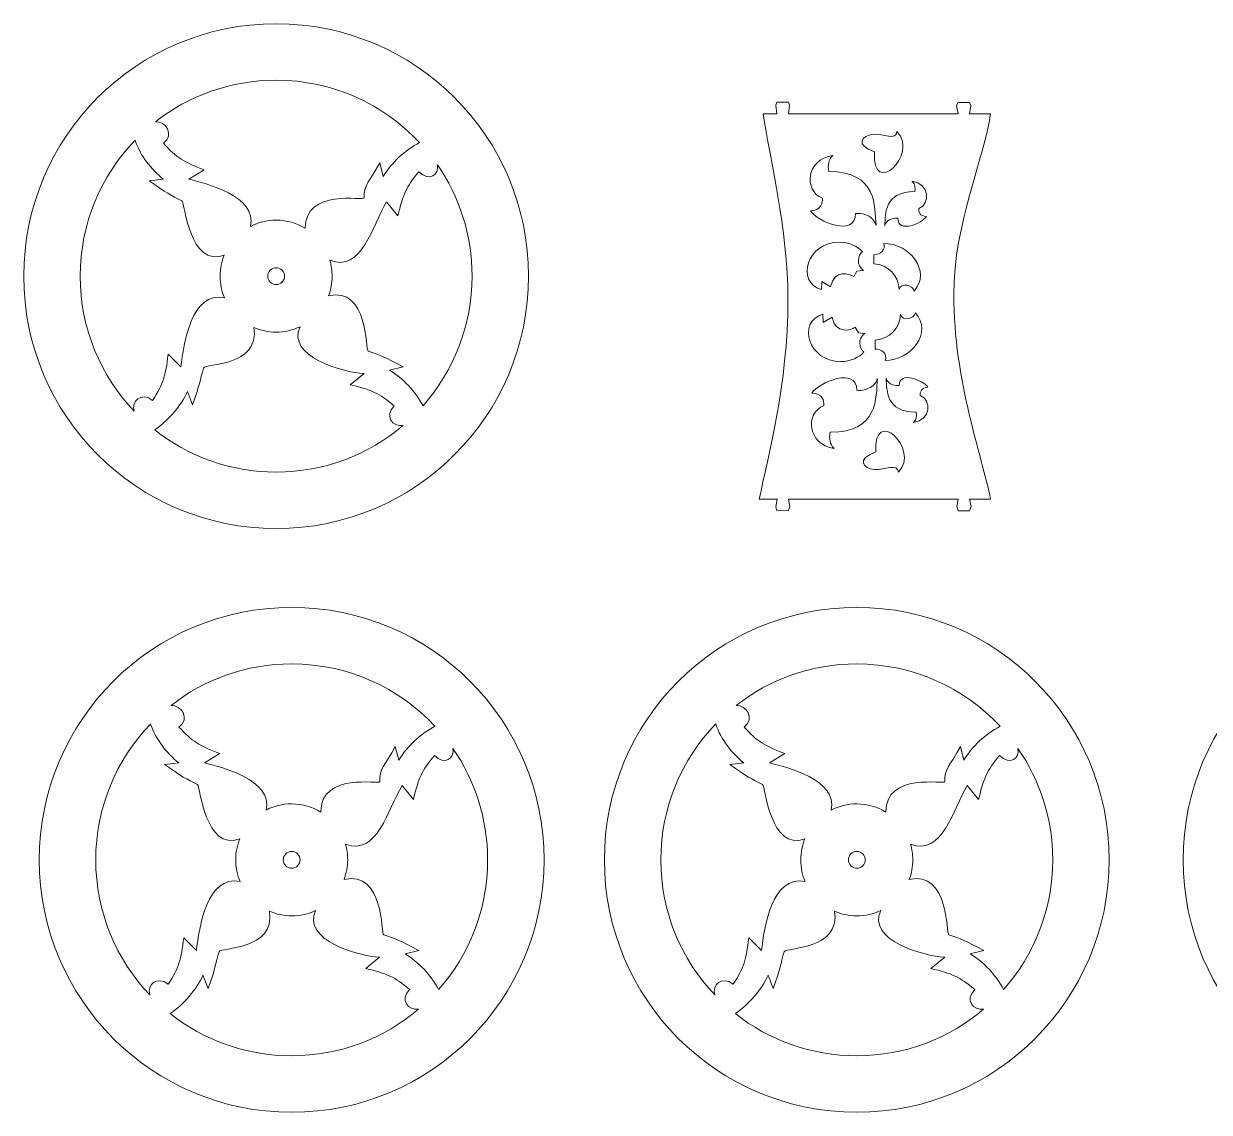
# Model space of a CAD drawing. Header units: centimetres. Extents: x -45.9 to 46.4, y -45.2 to 46.8.
# Drawn here: x -45.09 to -4.01, y -41.07 to -3.35 of the extents above; entities that cross this region are included whole.
import ezdxf

# ---------------------------------------------------------------- set-up
doc = ezdxf.new("R2010")
doc.units = ezdxf.units.CM
doc.header["$MEASUREMENT"] = 0
doc.layers.add('layer 1', color=7, linetype='Continuous')

msp = doc.modelspace()

# ---------------------------------------------------------------- linework, layer by layer
at = {"layer": 'layer 1', "color": 250, "lineweight": 9}
for points, knots in [([(-36.34437, -20.84238), (-31.51433, -20.84238), (-27.59876, -16.92682), (-27.59876, -12.09677), (-27.59876, -12.09677), (-27.59863, -7.26659), (-31.51433, -3.35103), (-36.34437, -3.35103), (-36.34437, -3.35103), (-41.17455, -3.35103), (-45.09012, -7.26659), (-45.09012, -12.09664), (-45.09012, -12.09664), (-45.09012, -16.92682), (-41.17455, -20.84238), (-36.34437, -20.84238)], [0, 0, 0, 0, 0.2, 0.2, 0.2, 0.2, 0.4, 0.4, 0.4, 0.4, 0.6, 0.6, 0.6, 0.6, 1, 1, 1, 1]), ([(-36.34437, -10.15714), (-36.66451, -10.15714), (-36.96649, -10.23471), (-37.23269, -10.37208), (-37.23269, -10.37208), (-36.97476, -9.33371), (-38.82188, -8.86513), (-39.36629, -8.73723), (-39.36629, -8.73723), (-39.36629, -8.73723), (-38.83816, -8.41763), (-38.83816, -8.41763), (-38.83816, -8.41763), (-39.53957, -8.14302), (-39.79403, -7.99791), (-40.25086, -7.49421), (-40.25086, -7.49421), (-39.84796, -7.18142), (-40.1741, -6.73059), (-40.52414, -6.74754), (-40.52414, -6.74754), (-39.3719, -5.84575), (-37.92075, -5.30814), (-36.34437, -5.30814), (-36.34437, -5.30814), (-34.38486, -5.30814), (-32.61891, -6.13891), (-31.37963, -7.46724), (-31.37963, -7.46724), (-31.88826, -7.73451), (-32.34564, -8.17012), (-32.63587, -8.64365), (-32.63587, -8.64365), (-32.63587, -8.64365), (-32.75548, -8.16545), (-32.75548, -8.16545), (-32.75548, -8.16545), (-33.0883, -8.81373), (-33.33621, -8.95297), (-33.28908, -9.38444), (-33.28908, -9.38444), (-33.2764, -9.50099), (-35.34165, -9.03868), (-35.33618, -10.4395), (-35.33618, -10.4395), (-35.63001, -10.26034), (-35.97525, -10.15714), (-36.34437, -10.15714)], [0, 0, 0, 0, 0.07692308, 0.07692308, 0.07692308, 0.07692308, 0.15384615, 0.15384615, 0.15384615, 0.15384615, 0.23076923, 0.23076923, 0.23076923, 0.23076923, 0.30769231, 0.30769231, 0.30769231, 0.30769231, 0.38461538, 0.38461538, 0.38461538, 0.38461538, 0.46153846, 0.46153846, 0.46153846, 0.46153846, 0.53846154, 0.53846154, 0.53846154, 0.53846154, 0.61538462, 0.61538462, 0.61538462, 0.61538462, 0.69230769, 0.69230769, 0.69230769, 0.69230769, 0.76923077, 0.76923077, 0.76923077, 0.76923077, 0.84615385, 0.84615385, 0.84615385, 0.84615385, 1, 1, 1, 1]), ([(-18.59144, -19.82418), (-18.59144, -19.82418), (-12.71867, -19.82418), (-12.71867, -19.82418), (-12.71867, -19.82418), (-12.71867, -19.82418), (-12.75645, -20.06661), (-12.75645, -20.06661), (-12.75645, -20.06661), (-12.75645, -20.06661), (-12.71867, -20.23095), (-12.71867, -20.23095), (-12.71867, -20.23095), (-12.71867, -20.23095), (-12.31817, -20.23095), (-12.31817, -20.23095), (-12.31817, -20.23095), (-12.31817, -20.23095), (-12.26944, -20.07743), (-12.26944, -20.07743), (-12.26944, -20.07743), (-12.26944, -20.07743), (-12.31731, -19.82418), (-12.31731, -19.82418), (-12.31731, -19.82418), (-12.31731, -19.82418), (-11.59274, -19.82418), (-11.59274, -19.82418), (-11.59274, -19.82418), (-11.88751, -18.32412), (-12.86712, -15.71358), (-12.86712, -12.74492), (-12.86712, -12.74492), (-12.86712, -10.25607), (-11.80846, -8.01887), (-11.59112, -6.4768), (-11.59112, -6.4768), (-11.59112, -6.4768), (-11.59112, -6.47413), (-11.59112, -6.47413), (-11.59112, -6.47413), (-11.59112, -6.47413), (-12.31803, -6.47881), (-12.31803, -6.47881), (-12.31803, -6.47881), (-12.31803, -6.47881), (-12.27758, -6.1843), (-12.27758, -6.1843), (-12.27758, -6.1843), (-12.27758, -6.1843), (-12.31803, -6.07831), (-12.31803, -6.07831), (-12.31803, -6.07831), (-12.31803, -6.07831), (-12.71854, -6.07831), (-12.71854, -6.07831), (-12.71854, -6.07831), (-12.71854, -6.07831), (-12.77541, -6.1843), (-12.77541, -6.1843), (-12.77541, -6.1843), (-12.77541, -6.1843), (-12.71854, -6.47801), (-12.71854, -6.47801), (-12.71854, -6.47801), (-12.71854, -6.47801), (-18.59175, -6.47413), (-18.59175, -6.47413), (-18.59175, -6.47413), (-18.59175, -6.47413), (-18.55758, -6.17376), (-18.55758, -6.17376), (-18.55758, -6.17376), (-18.55758, -6.17376), (-18.59309, -6.0719), (-18.59309, -6.0719), (-18.59309, -6.0719), (-18.59309, -6.0719), (-18.99359, -6.0719), (-18.99359, -6.0719), (-18.99359, -6.0719), (-18.99359, -6.0719), (-19.03137, -6.16975), (-19.03137, -6.16975), (-19.03137, -6.16975), (-19.03137, -6.16975), (-18.99332, -6.47413), (-18.99332, -6.47413), (-18.99332, -6.47413), (-18.99332, -6.47413), (-19.46965, -6.474), (-19.46965, -6.474), (-19.46965, -6.474), (-19.25231, -8.01606), (-18.61231, -10.41747), (-18.61231, -12.90632), (-18.61231, -12.90632), (-18.61231, -15.87697), (-19.31039, -18.32457), (-19.60449, -19.82418), (-19.60449, -19.82418), (-19.60449, -19.82418), (-18.99359, -19.82418), (-18.99359, -19.82418), (-18.99359, -19.82418), (-18.99359, -19.82418), (-18.99145, -19.82071), (-18.99145, -19.82071), (-18.99145, -19.82071), (-18.99145, -19.82071), (-19.03351, -20.09091), (-19.03351, -20.09091), (-19.03351, -20.09091), (-19.03351, -20.09091), (-18.99159, -20.22294), (-18.99159, -20.22294), (-18.99159, -20.22294), (-18.99159, -20.22294), (-18.59362, -20.22161), (-18.59362, -20.22161), (-18.59362, -20.22161), (-18.59362, -20.22161), (-18.54503, -20.08424), (-18.54503, -20.08424), (-18.54503, -20.08424), (-18.54503, -20.08424), (-18.59144, -19.82418), (-18.59144, -19.82418)], [0, 0, 0, 0, 0.03030303, 0.03030303, 0.03030303, 0.03030303, 0.06060606, 0.06060606, 0.06060606, 0.06060606, 0.09090909, 0.09090909, 0.09090909, 0.09090909, 0.12121212, 0.12121212, 0.12121212, 0.12121212, 0.15151515, 0.15151515, 0.15151515, 0.15151515, 0.18181818, 0.18181818, 0.18181818, 0.18181818, 0.21212121, 0.21212121, 0.21212121, 0.21212121, 0.24242424, 0.24242424, 0.24242424, 0.24242424, 0.27272727, 0.27272727, 0.27272727, 0.27272727, 0.3030303, 0.3030303, 0.3030303, 0.3030303, 0.33333333, 0.33333333, 0.33333333, 0.33333333, 0.36363636, 0.36363636, 0.36363636, 0.36363636, 0.39393939, 0.39393939, 0.39393939, 0.39393939, 0.42424242, 0.42424242, 0.42424242, 0.42424242, 0.45454545, 0.45454545, 0.45454545, 0.45454545, 0.48484848, 0.48484848, 0.48484848, 0.48484848, 0.51515152, 0.51515152, 0.51515152, 0.51515152, 0.54545455, 0.54545455, 0.54545455, 0.54545455, 0.57575758, 0.57575758, 0.57575758, 0.57575758, 0.60606061, 0.60606061, 0.60606061, 0.60606061, 0.63636364, 0.63636364, 0.63636364, 0.63636364, 0.66666667, 0.66666667, 0.66666667, 0.66666667, 0.6969697, 0.6969697, 0.6969697, 0.6969697, 0.72727273, 0.72727273, 0.72727273, 0.72727273, 0.75757576, 0.75757576, 0.75757576, 0.75757576, 0.78787879, 0.78787879, 0.78787879, 0.78787879, 0.81818182, 0.81818182, 0.81818182, 0.81818182, 0.84848485, 0.84848485, 0.84848485, 0.84848485, 0.87878788, 0.87878788, 0.87878788, 0.87878788, 0.90909091, 0.90909091, 0.90909091, 0.90909091, 0.93939394, 0.93939394, 0.93939394, 0.93939394, 1, 1, 1, 1]), ([(-38.14196, -11.36679), (-38.23354, -11.59214), (-38.284, -11.83858), (-38.284, -12.09664), (-38.284, -12.09664), (-38.284, -12.36311), (-38.2302, -12.61702), (-38.13288, -12.84825), (-38.13288, -12.84825), (-39.27524, -12.60447), (-39.55907, -14.45012), (-39.64384, -15.23417), (-39.64384, -15.23417), (-39.64384, -15.23417), (-40.08599, -14.80349), (-40.08599, -14.80349), (-40.08599, -14.80349), (-40.17517, -15.5515), (-40.25167, -15.83425), (-40.62413, -16.4031), (-40.62413, -16.4031), (-41.02824, -16.09191), (-41.36666, -16.44154), (-41.26213, -16.77596), (-41.26213, -16.77596), (-42.42131, -15.55817), (-43.13287, -13.91038), (-43.13287, -12.09664), (-43.13287, -12.09664), (-43.13287, -10.27049), (-42.41144, -8.61241), (-41.23797, -7.39208), (-41.23797, -7.39208), (-41.23797, -7.39208), (-41.2357, -7.38968), (-41.2357, -7.38968), (-41.2357, -7.38968), (-41.2357, -7.38968), (-41.23316, -7.39662), (-41.23316, -7.39662), (-41.23316, -7.39662), (-41.03598, -7.93623), (-40.68634, -8.3888), (-40.25567, -8.7395), (-40.25567, -8.7395), (-40.25567, -8.7395), (-40.74562, -8.79437), (-40.74562, -8.79437), (-40.74562, -8.79437), (-40.1474, -9.21063), (-40.00082, -9.30007), (-39.60833, -9.4855), (-39.60833, -9.4855), (-39.51728, -9.52862), (-39.3448, -11.8271), (-38.14196, -11.36679)], [0, 0, 0, 0, 0.06666667, 0.06666667, 0.06666667, 0.06666667, 0.13333333, 0.13333333, 0.13333333, 0.13333333, 0.2, 0.2, 0.2, 0.2, 0.26666667, 0.26666667, 0.26666667, 0.26666667, 0.33333333, 0.33333333, 0.33333333, 0.33333333, 0.4, 0.4, 0.4, 0.4, 0.46666667, 0.46666667, 0.46666667, 0.46666667, 0.53333333, 0.53333333, 0.53333333, 0.53333333, 0.6, 0.6, 0.6, 0.6, 0.66666667, 0.66666667, 0.66666667, 0.66666667, 0.73333333, 0.73333333, 0.73333333, 0.73333333, 0.8, 0.8, 0.8, 0.8, 0.86666667, 0.86666667, 0.86666667, 0.86666667, 1, 1, 1, 1]), ([(-14.83518, -7.09117), (-14.05554, -7.88136), (-15.71428, -9.42182), (-15.61696, -7.79072), (-15.61696, -7.79072), (-16.31157, -7.54628), (-16.04697, -7.2172), (-15.65995, -7.18289), (-15.65995, -7.18289), (-15.30751, -7.15178), (-14.85895, -7.42306), (-14.83518, -7.09117)], [0, 0, 0, 0, 0.25, 0.25, 0.25, 0.25, 0.5, 0.5, 0.5, 0.5, 1, 1, 1, 1]), ([(-16.27285, -9.92926), (-16.27285, -10.76337), (-17.59023, -10.20347), (-17.83641, -9.83327), (-17.83641, -9.83327), (-17.46496, -9.82453), (-17.40045, -9.56223), (-17.42021, -9.39357), (-17.42021, -9.39357), (-18.0684, -9.145), (-17.99882, -8.05554), (-17.05797, -7.91354), (-17.05797, -7.91354), (-17.21616, -8.06653), (-17.23432, -8.25463), (-17.20068, -8.47117), (-17.20068, -8.47117), (-15.49468, -8.47117), (-15.61603, -9.70351), (-15.55956, -10.32976), (-15.55956, -10.32976), (-15.55956, -10.32976), (-15.56316, -10.31748), (-15.56316, -10.31748), (-15.56316, -10.31748), (-15.6717, -9.94741), (-16.14789, -9.90002), (-16.27285, -9.92926)], [0, 0, 0, 0, 0.125, 0.125, 0.125, 0.125, 0.25, 0.25, 0.25, 0.25, 0.375, 0.375, 0.375, 0.375, 0.5, 0.5, 0.5, 0.5, 0.625, 0.625, 0.625, 0.625, 0.75, 0.75, 0.75, 0.75, 1, 1, 1, 1]), ([(-29.55588, -12.09664), (-29.55588, -13.81954), (-30.19811, -15.39262), (-31.25598, -16.58983), (-31.25598, -16.58983), (-31.52204, -16.08237), (-31.94532, -15.64284), (-32.41693, -15.35218), (-32.41693, -15.35218), (-32.41693, -15.35218), (-31.93833, -15.23376), (-31.93833, -15.23376), (-31.93833, -15.23376), (-32.5858, -14.89935), (-32.74293, -14.82979), (-33.15612, -14.69709), (-33.15612, -14.69709), (-33.25197, -14.66639), (-33.14277, -12.45349), (-34.52663, -12.77455), (-34.52663, -12.77455), (-34.44787, -12.56349), (-34.40488, -12.33507), (-34.40488, -12.09664), (-34.40488, -12.09664), (-34.40488, -11.9064), (-34.43225, -11.72244), (-34.48338, -11.54862), (-34.48338, -11.54862), (-33.37426, -11.98209), (-33.02248, -10.34952), (-32.51518, -9.52475), (-32.51518, -9.52475), (-32.51518, -9.52475), (-32.12816, -10.00575), (-32.12816, -10.00575), (-32.12816, -10.00575), (-31.94941, -9.27404), (-31.8394, -9.0025), (-31.40099, -8.48265), (-31.40099, -8.48265), (-31.03733, -8.84043), (-30.6953, -8.58264), (-30.75885, -8.23794), (-30.75885, -8.23794), (-30.0003, -9.33371), (-29.55588, -10.66351), (-29.55588, -12.09664)], [0, 0, 0, 0, 0.07692308, 0.07692308, 0.07692308, 0.07692308, 0.15384615, 0.15384615, 0.15384615, 0.15384615, 0.23076923, 0.23076923, 0.23076923, 0.23076923, 0.30769231, 0.30769231, 0.30769231, 0.30769231, 0.38461538, 0.38461538, 0.38461538, 0.38461538, 0.46153846, 0.46153846, 0.46153846, 0.46153846, 0.53846154, 0.53846154, 0.53846154, 0.53846154, 0.61538462, 0.61538462, 0.61538462, 0.61538462, 0.69230769, 0.69230769, 0.69230769, 0.69230769, 0.76923077, 0.76923077, 0.76923077, 0.76923077, 0.84615385, 0.84615385, 0.84615385, 0.84615385, 1, 1, 1, 1]), ([(-14.80635, -10.0924), (-14.88533, -10.07385), (-15.1847, -10.10344), (-15.25671, -10.33441), (-15.25671, -10.33441), (-15.22408, -9.93107), (-15.28476, -9.16777), (-14.21334, -9.16777), (-14.21334, -9.16777), (-14.19198, -9.02987), (-14.20346, -8.91012), (-14.30425, -8.81279), (-14.30425, -8.81279), (-14.30425, -8.81279), (-14.30946, -8.80772), (-14.30946, -8.80772), (-14.30946, -8.80772), (-14.30946, -8.80772), (-14.30706, -8.80812), (-14.30706, -8.80812), (-14.30706, -8.80812), (-13.7084, -8.89834), (-13.66387, -9.59124), (-14.07583, -9.74995), (-14.07583, -9.74995), (-14.08892, -9.8572), (-14.04849, -10.02567), (-13.8111, -10.03125), (-13.8111, -10.03125), (-13.96783, -10.26688), (-14.80635, -10.62333), (-14.80635, -10.0924)], [0, 0, 0, 0, 0.11111111, 0.11111111, 0.11111111, 0.11111111, 0.22222222, 0.22222222, 0.22222222, 0.22222222, 0.33333333, 0.33333333, 0.33333333, 0.33333333, 0.44444444, 0.44444444, 0.44444444, 0.44444444, 0.55555556, 0.55555556, 0.55555556, 0.55555556, 0.66666667, 0.66666667, 0.66666667, 0.66666667, 0.77777778, 0.77777778, 0.77777778, 0.77777778, 1, 1, 1, 1]), ([(-15.25671, -10.33441), (-15.25716, -10.33996), (-15.25762, -10.34544), (-15.25811, -10.35085), (-15.25811, -10.35085), (-15.25811, -10.35085), (-15.25825, -10.33951), (-15.25825, -10.33951), (-15.25825, -10.33951), (-15.25775, -10.3378), (-15.25723, -10.3361), (-15.25671, -10.33441)], [0, 0, 0, 0, 0.25, 0.25, 0.25, 0.25, 0.5, 0.5, 0.5, 0.5, 1, 1, 1, 1]), ([(-16.32665, -12.11386), (-16.48872, -12.00038), (-17.00003, -11.85767), (-17.13219, -12.4615), (-17.13219, -12.4615), (-17.13219, -12.4615), (-17.43988, -12.28101), (-17.43988, -12.28101), (-17.43988, -12.28101), (-17.43988, -12.28101), (-17.45153, -12.56215), (-17.45153, -12.56215), (-17.45153, -12.56215), (-18.36841, -12.28955), (-17.94401, -10.91957), (-16.83195, -10.91957), (-16.83195, -10.91957), (-16.48058, -10.91957), (-16.19061, -11.07549), (-16.02641, -11.25532), (-16.02641, -11.25532), (-16.18946, -11.36234), (-16.26183, -11.71719), (-15.9957, -11.89838), (-15.9957, -11.89838), (-15.9957, -11.89838), (-16.22012, -11.92269), (-16.22012, -11.92269), (-16.22012, -11.92269), (-16.22012, -11.92269), (-16.32665, -12.11386), (-16.32665, -12.11386)], [0, 0, 0, 0, 0.11111111, 0.11111111, 0.11111111, 0.11111111, 0.22222222, 0.22222222, 0.22222222, 0.22222222, 0.33333333, 0.33333333, 0.33333333, 0.33333333, 0.44444444, 0.44444444, 0.44444444, 0.44444444, 0.55555556, 0.55555556, 0.55555556, 0.55555556, 0.66666667, 0.66666667, 0.66666667, 0.66666667, 0.77777778, 0.77777778, 0.77777778, 0.77777778, 1, 1, 1, 1]), ([(-14.76229, -12.55388), (-14.77337, -12.09143), (-15.13369, -11.70575), (-15.63565, -11.66476), (-15.63565, -11.66476), (-15.63565, -11.66476), (-15.63712, -11.35478), (-15.63712, -11.35478), (-15.63712, -11.35478), (-15.41645, -11.35478), (-15.21259, -11.18843), (-15.28975, -10.96509), (-15.28975, -10.96509), (-14.40611, -10.94974), (-13.63154, -11.93217), (-14.24111, -12.61382), (-14.24111, -12.61382), (-14.2893, -12.39141), (-14.68553, -12.31251), (-14.76229, -12.55388)], [0, 0, 0, 0, 0.16666667, 0.16666667, 0.16666667, 0.16666667, 0.33333333, 0.33333333, 0.33333333, 0.33333333, 0.5, 0.5, 0.5, 0.5, 0.66666667, 0.66666667, 0.66666667, 0.66666667, 1, 1, 1, 1]), ([(-36.05348, -12.09664), (-36.05348, -12.25737), (-36.18377, -12.38754), (-36.34437, -12.38767), (-36.34437, -12.38767), (-36.50511, -12.38767), (-36.63527, -12.25737), (-36.63527, -12.09664), (-36.63527, -12.09664), (-36.63527, -11.93604), (-36.50511, -11.80574), (-36.34437, -11.80574), (-36.34437, -11.80574), (-36.18377, -11.80574), (-36.05348, -11.93604), (-36.05348, -12.09664)], [0, 0, 0, 0, 0.2, 0.2, 0.2, 0.2, 0.4, 0.4, 0.4, 0.4, 0.6, 0.6, 0.6, 0.6, 1, 1, 1, 1]), ([(-15.9957, -11.89838), (-15.9957, -11.89838), (-15.9921, -11.89799), (-15.9921, -11.89799), (-15.9921, -11.89799), (-15.9921, -11.89799), (-15.9893, -11.90266), (-15.9893, -11.90266), (-15.9893, -11.90266), (-15.99145, -11.90124), (-15.99359, -11.89982), (-15.9957, -11.89838)], [0, 0, 0, 0, 0.25, 0.25, 0.25, 0.25, 0.5, 0.5, 0.5, 0.5, 1, 1, 1, 1]), ([(-36.05348, -12.09696), (-36.05352, -12.1316), (-36.05961, -12.16483), (-36.07075, -12.19564), (-36.07075, -12.19564), (-36.11125, -12.30763), (-36.2185, -12.38767), (-36.34437, -12.38754), (-36.34437, -12.38754), (-36.18388, -12.38767), (-36.05365, -12.25754), (-36.05348, -12.09696)], [0, 0, 0, 0, 0.25, 0.25, 0.25, 0.25, 0.5, 0.5, 0.5, 0.5, 1, 1, 1, 1]), ([(-15.97875, -14.72366), (-16.14295, -14.90348), (-16.43292, -15.05941), (-16.78429, -15.05941), (-16.78429, -15.05941), (-17.89635, -15.05941), (-18.32075, -13.68943), (-17.40387, -13.41682), (-17.40387, -13.41682), (-17.40387, -13.41682), (-17.39222, -13.69784), (-17.39222, -13.69784), (-17.39222, -13.69784), (-17.39222, -13.69784), (-17.08453, -13.51748), (-17.08453, -13.51748), (-17.08453, -13.51748), (-16.95237, -14.12131), (-16.44106, -13.97846), (-16.27899, -13.86512), (-16.27899, -13.86512), (-16.27899, -13.86512), (-16.17246, -14.05629), (-16.17246, -14.05629), (-16.17246, -14.05629), (-16.17246, -14.05629), (-15.94821, -14.08058), (-15.94821, -14.08058), (-15.94821, -14.08058), (-16.21414, -14.26194), (-16.14176, -14.61666), (-15.97875, -14.72366)], [0, 0, 0, 0, 0.11111111, 0.11111111, 0.11111111, 0.11111111, 0.22222222, 0.22222222, 0.22222222, 0.22222222, 0.33333333, 0.33333333, 0.33333333, 0.33333333, 0.44444444, 0.44444444, 0.44444444, 0.44444444, 0.55555556, 0.55555556, 0.55555556, 0.55555556, 0.66666667, 0.66666667, 0.66666667, 0.66666667, 0.77777778, 0.77777778, 0.77777778, 0.77777778, 1, 1, 1, 1]), ([(-14.19345, -13.36516), (-13.58388, -14.04681), (-14.35845, -15.02924), (-15.24209, -15.01376), (-15.24209, -15.01376), (-15.16493, -14.79054), (-15.36879, -14.62407), (-15.58946, -14.62407), (-15.58946, -14.62407), (-15.58946, -14.62407), (-15.58799, -14.31421), (-15.58799, -14.31421), (-15.58799, -14.31421), (-15.08603, -14.2731), (-14.72571, -13.88741), (-14.71463, -13.4251), (-14.71463, -13.4251), (-14.63787, -13.66647), (-14.24164, -13.58744), (-14.19345, -13.36516)], [0, 0, 0, 0, 0.16666667, 0.16666667, 0.16666667, 0.16666667, 0.33333333, 0.33333333, 0.33333333, 0.33333333, 0.5, 0.5, 0.5, 0.5, 0.66666667, 0.66666667, 0.66666667, 0.66666667, 1, 1, 1, 1]), ([(-31.95101, -17.27152), (-33.13516, -18.27784), (-34.66894, -18.88514), (-36.34437, -18.88514), (-36.34437, -18.88514), (-37.93343, -18.88514), (-39.39526, -18.33898), (-40.55191, -17.42384), (-40.55191, -17.42384), (-40.07932, -17.0973), (-39.64864, -16.59947), (-39.41769, -16.09431), (-39.41769, -16.09431), (-39.41769, -16.09431), (-39.2412, -16.55462), (-39.2412, -16.55462), (-39.2412, -16.55462), (-38.98902, -15.87096), (-38.98581, -15.69501), (-38.85859, -15.28009), (-38.85859, -15.28009), (-38.81013, -15.12216), (-36.90841, -15.23937), (-37.1116, -13.8786), (-37.1116, -13.8786), (-36.87624, -13.98006), (-36.61685, -14.03627), (-36.34437, -14.03627), (-36.34437, -14.03627), (-36.0476, -14.03627), (-35.76632, -13.96952), (-35.5148, -13.8503), (-35.5148, -13.8503), (-35.9954, -14.87692), (-34.02974, -15.43508), (-33.2983, -15.47073), (-33.2983, -15.47073), (-33.2983, -15.47073), (-33.78023, -15.85654), (-33.78023, -15.85654), (-33.78023, -15.85654), (-33.04892, -16.03704), (-32.77764, -16.14784), (-32.25899, -16.58746), (-32.25899, -16.58746), (-32.61758, -16.95018), (-32.29798, -17.33132), (-31.95328, -17.26871), (-31.95328, -17.26871), (-31.95328, -17.26871), (-31.9462, -17.26738), (-31.9462, -17.26738), (-31.9462, -17.26738), (-31.9462, -17.26738), (-31.95101, -17.27152), (-31.95101, -17.27152)], [0, 0, 0, 0, 0.06666667, 0.06666667, 0.06666667, 0.06666667, 0.13333333, 0.13333333, 0.13333333, 0.13333333, 0.2, 0.2, 0.2, 0.2, 0.26666667, 0.26666667, 0.26666667, 0.26666667, 0.33333333, 0.33333333, 0.33333333, 0.33333333, 0.4, 0.4, 0.4, 0.4, 0.46666667, 0.46666667, 0.46666667, 0.46666667, 0.53333333, 0.53333333, 0.53333333, 0.53333333, 0.6, 0.6, 0.6, 0.6, 0.66666667, 0.66666667, 0.66666667, 0.66666667, 0.73333333, 0.73333333, 0.73333333, 0.73333333, 0.8, 0.8, 0.8, 0.8, 0.86666667, 0.86666667, 0.86666667, 0.86666667, 1, 1, 1, 1]), ([(-15.94821, -14.08058), (-15.94604, -14.0791), (-15.94385, -14.07763), (-15.94164, -14.07618), (-15.94164, -14.07618), (-15.94164, -14.07618), (-15.94444, -14.08099), (-15.94444, -14.08099), (-15.94444, -14.08099), (-15.94444, -14.08099), (-15.94821, -14.08058), (-15.94821, -14.08058)], [0, 0, 0, 0, 0.25, 0.25, 0.25, 0.25, 0.5, 0.5, 0.5, 0.5, 1, 1, 1, 1]), ([(-15.5119, -15.64935), (-15.56837, -16.27547), (-15.44702, -17.50781), (-17.15302, -17.50781), (-17.15302, -17.50781), (-17.18666, -17.72422), (-17.16851, -17.91245), (-17.01031, -18.06531), (-17.01031, -18.06531), (-17.95115, -17.92343), (-18.02074, -16.83399), (-17.37257, -16.58542), (-17.37257, -16.58542), (-17.35275, -16.4169), (-17.41719, -16.15445), (-17.78875, -16.14557), (-17.78875, -16.14557), (-17.54244, -15.77551), (-16.22519, -15.21561), (-16.22519, -16.04972), (-16.22519, -16.04972), (-16.10023, -16.07896), (-15.62404, -16.03156), (-15.5155, -15.6615), (-15.5155, -15.6615), (-15.5155, -15.6615), (-15.5119, -15.64935), (-15.5119, -15.64935)], [0, 0, 0, 0, 0.125, 0.125, 0.125, 0.125, 0.25, 0.25, 0.25, 0.25, 0.375, 0.375, 0.375, 0.375, 0.5, 0.5, 0.5, 0.5, 0.625, 0.625, 0.625, 0.625, 0.75, 0.75, 0.75, 0.75, 1, 1, 1, 1]), ([(-14.16568, -16.81121), (-15.23711, -16.81121), (-15.17642, -16.0479), (-15.20905, -15.64456), (-15.20905, -15.64456), (-15.13705, -15.87541), (-14.83768, -15.90513), (-14.75869, -15.88658), (-14.75869, -15.88658), (-14.75869, -15.35565), (-13.92017, -15.7121), (-13.76344, -15.94759), (-13.76344, -15.94759), (-14.00083, -15.95331), (-14.04126, -16.12178), (-14.02817, -16.22903), (-14.02817, -16.22903), (-13.61621, -16.38761), (-13.66074, -17.08064), (-14.2594, -17.17086), (-14.2594, -17.17086), (-14.2594, -17.17086), (-14.2618, -17.17126), (-14.2618, -17.17126), (-14.2618, -17.17126), (-14.2618, -17.17126), (-14.25659, -17.16618), (-14.25659, -17.16618), (-14.25659, -17.16618), (-14.1558, -17.06873), (-14.14432, -16.94898), (-14.16568, -16.81121)], [0, 0, 0, 0, 0.11111111, 0.11111111, 0.11111111, 0.11111111, 0.22222222, 0.22222222, 0.22222222, 0.22222222, 0.33333333, 0.33333333, 0.33333333, 0.33333333, 0.44444444, 0.44444444, 0.44444444, 0.44444444, 0.55555556, 0.55555556, 0.55555556, 0.55555556, 0.66666667, 0.66666667, 0.66666667, 0.66666667, 0.77777778, 0.77777778, 0.77777778, 0.77777778, 1, 1, 1, 1]), ([(-15.20905, -15.64456), (-15.20957, -15.64287), (-15.21009, -15.64118), (-15.21059, -15.63947), (-15.21059, -15.63947), (-15.21059, -15.63947), (-15.21045, -15.62813), (-15.21045, -15.62813), (-15.21045, -15.62813), (-15.20996, -15.63354), (-15.2095, -15.63902), (-15.20905, -15.64456)], [0, 0, 0, 0, 0.25, 0.25, 0.25, 0.25, 0.5, 0.5, 0.5, 0.5, 1, 1, 1, 1]), ([(-31.25598, -16.58983), (-31.25528, -16.59118), (-31.25457, -16.59252), (-31.25387, -16.59387), (-31.25387, -16.59387), (-31.25387, -16.59387), (-31.25707, -16.59106), (-31.25707, -16.59106), (-31.25707, -16.59106), (-31.25671, -16.59065), (-31.25635, -16.59024), (-31.25598, -16.58983)], [0, 0, 0, 0, 0.25, 0.25, 0.25, 0.25, 0.5, 0.5, 0.5, 0.5, 1, 1, 1, 1]), ([(-14.78752, -18.88781), (-14.81129, -18.55592), (-15.25985, -18.8272), (-15.61229, -18.79596), (-15.61229, -18.79596), (-15.99931, -18.76178), (-16.26391, -18.4327), (-15.5693, -18.18826), (-15.5693, -18.18826), (-15.66663, -16.55702), (-14.00788, -18.09762), (-14.78752, -18.88781)], [0, 0, 0, 0, 0.25, 0.25, 0.25, 0.25, 0.5, 0.5, 0.5, 0.5, 1, 1, 1, 1]), ([(-18.59242, -19.8187), (-18.59242, -19.8187), (-18.59144, -19.82418), (-18.59144, -19.82418), (-18.59144, -19.82418), (-18.59144, -19.82418), (-18.59215, -19.82418), (-18.59215, -19.82418), (-18.59215, -19.82418), (-18.59215, -19.82418), (-18.59242, -19.8187), (-18.59242, -19.8187)], [0, 0, 0, 0, 0.25, 0.25, 0.25, 0.25, 0.5, 0.5, 0.5, 0.5, 1, 1, 1, 1]), ([(-12.31731, -19.82418), (-12.31731, -19.82418), (-12.32124, -19.82418), (-12.32124, -19.82418), (-12.32124, -19.82418), (-12.32124, -19.82418), (-12.31817, -19.81964), (-12.31817, -19.81964), (-12.31817, -19.81964), (-12.31817, -19.81964), (-12.31731, -19.82418), (-12.31731, -19.82418)], [0, 0, 0, 0, 0.25, 0.25, 0.25, 0.25, 0.5, 0.5, 0.5, 0.5, 1, 1, 1, 1]), ([(-27.05995, -32.31955), (-27.05995, -27.4895), (-30.97552, -23.5738), (-35.8057, -23.5738), (-35.8057, -23.5738), (-40.63575, -23.5738), (-44.55145, -27.4895), (-44.55145, -32.31955), (-44.55145, -32.31955), (-44.55145, -37.1496), (-40.63588, -41.0653), (-35.8057, -41.0653), (-35.8057, -41.0653), (-30.97565, -41.0653), (-27.05995, -37.14973), (-27.05995, -32.31955)], [0, 0, 0, 0, 0.2, 0.2, 0.2, 0.2, 0.4, 0.4, 0.4, 0.4, 0.6, 0.6, 0.6, 0.6, 1, 1, 1, 1]), ([(-16.22746, -23.5738), (-21.05751, -23.5738), (-24.97307, -27.48937), (-24.97307, -32.31955), (-24.97307, -32.31955), (-24.97307, -37.1496), (-21.05751, -41.0653), (-16.22746, -41.0653), (-16.22746, -41.0653), (-11.39728, -41.0653), (-7.48171, -37.14973), (-7.48171, -32.31955), (-7.48171, -32.31955), (-7.48171, -27.4895), (-11.39728, -23.5738), (-16.22746, -23.5738)], [0, 0, 0, 0, 0.2, 0.2, 0.2, 0.2, 0.4, 0.4, 0.4, 0.4, 0.6, 0.6, 0.6, 0.6, 1, 1, 1, 1]), ([(3.82511, -41.0653), (8.65515, -41.0653), (12.57072, -37.14973), (12.57072, -32.31955), (12.57072, -32.31955), (12.57085, -27.4895), (8.65515, -23.5738), (3.82511, -23.5738), (3.82511, -23.5738), (-1.00507, -23.5738), (-4.92064, -27.4895), (-4.92064, -32.31955), (-4.92064, -32.31955), (-4.92064, -37.1496), (-1.00507, -41.0653), (3.82511, -41.0653)], [0, 0, 0, 0, 0.2, 0.2, 0.2, 0.2, 0.4, 0.4, 0.4, 0.4, 0.6, 0.6, 0.6, 0.6, 1, 1, 1, 1]), ([(-35.8057, -25.53105), (-33.84618, -25.53105), (-32.08024, -26.36183), (-30.84095, -27.69016), (-30.84095, -27.69016), (-31.34959, -27.95742), (-31.80696, -28.39304), (-32.09719, -28.86656), (-32.09719, -28.86656), (-32.09719, -28.86656), (-32.21681, -28.38823), (-32.21681, -28.38823), (-32.21681, -28.38823), (-32.54962, -29.03651), (-32.79754, -29.17588), (-32.75041, -29.60736), (-32.75041, -29.60736), (-32.73773, -29.72377), (-34.80285, -29.26159), (-34.79751, -30.66241), (-34.79751, -30.66241), (-35.09134, -30.48325), (-35.43657, -30.37992), (-35.8057, -30.37992), (-35.8057, -30.37992), (-36.1257, -30.37992), (-36.42781, -30.45749), (-36.69401, -30.59486), (-36.69401, -30.59486), (-36.43609, -29.55663), (-38.2832, -29.08791), (-38.82762, -28.96001), (-38.82762, -28.96001), (-38.82762, -28.96001), (-38.29936, -28.64055), (-38.29936, -28.64055), (-38.29936, -28.64055), (-39.0009, -28.36594), (-39.25535, -28.22069), (-39.71219, -27.71699), (-39.71219, -27.71699), (-39.30915, -27.40433), (-39.63543, -26.95337), (-39.98547, -26.97046), (-39.98547, -26.97046), (-38.83309, -26.06866), (-37.38207, -25.53105), (-35.8057, -25.53105)], [0, 0, 0, 0, 0.07692308, 0.07692308, 0.07692308, 0.07692308, 0.15384615, 0.15384615, 0.15384615, 0.15384615, 0.23076923, 0.23076923, 0.23076923, 0.23076923, 0.30769231, 0.30769231, 0.30769231, 0.30769231, 0.38461538, 0.38461538, 0.38461538, 0.38461538, 0.46153846, 0.46153846, 0.46153846, 0.46153846, 0.53846154, 0.53846154, 0.53846154, 0.53846154, 0.61538462, 0.61538462, 0.61538462, 0.61538462, 0.69230769, 0.69230769, 0.69230769, 0.69230769, 0.76923077, 0.76923077, 0.76923077, 0.76923077, 0.84615385, 0.84615385, 0.84615385, 0.84615385, 1, 1, 1, 1]), ([(-18.72112, -28.64055), (-19.42266, -28.36594), (-19.67711, -28.22069), (-20.13395, -27.71699), (-20.13395, -27.71699), (-19.73091, -27.40433), (-20.05719, -26.95337), (-20.40723, -26.97046), (-20.40723, -26.97046), (-19.25485, -26.06866), (-17.80383, -25.53105), (-16.22746, -25.53105), (-16.22746, -25.53105), (-14.26781, -25.53105), (-12.50186, -26.36183), (-11.26271, -27.69016), (-11.26271, -27.69016), (-11.77135, -27.95742), (-12.22872, -28.39304), (-12.51895, -28.86656), (-12.51895, -28.86656), (-12.51895, -28.86656), (-12.63857, -28.38823), (-12.63857, -28.38823), (-12.63857, -28.38823), (-12.97138, -29.03651), (-13.2193, -29.17588), (-13.17217, -29.60736), (-13.17217, -29.60736), (-13.15949, -29.72377), (-15.22461, -29.26159), (-15.21927, -30.66241), (-15.21927, -30.66241), (-15.5131, -30.48325), (-15.8582, -30.37992), (-16.22746, -30.37992), (-16.22746, -30.37992), (-16.54746, -30.37992), (-16.84957, -30.45749), (-17.11564, -30.59486), (-17.11564, -30.59486), (-16.85785, -29.55663), (-18.70496, -29.08791), (-19.24938, -28.96001), (-19.24938, -28.96001), (-19.24938, -28.96001), (-18.72112, -28.64055), (-18.72112, -28.64055)], [0, 0, 0, 0, 0.07692308, 0.07692308, 0.07692308, 0.07692308, 0.15384615, 0.15384615, 0.15384615, 0.15384615, 0.23076923, 0.23076923, 0.23076923, 0.23076923, 0.30769231, 0.30769231, 0.30769231, 0.30769231, 0.38461538, 0.38461538, 0.38461538, 0.38461538, 0.46153846, 0.46153846, 0.46153846, 0.46153846, 0.53846154, 0.53846154, 0.53846154, 0.53846154, 0.61538462, 0.61538462, 0.61538462, 0.61538462, 0.69230769, 0.69230769, 0.69230769, 0.69230769, 0.76923077, 0.76923077, 0.76923077, 0.76923077, 0.84615385, 0.84615385, 0.84615385, 0.84615385, 1, 1, 1, 1]), ([(-37.74533, -32.31955), (-37.74533, -32.58602), (-37.69153, -32.83994), (-37.59421, -33.07102), (-37.59421, -33.07102), (-38.73657, -32.82739), (-39.02039, -34.67303), (-39.10503, -35.45708), (-39.10503, -35.45708), (-39.10503, -35.45708), (-39.54732, -35.02627), (-39.54732, -35.02627), (-39.54732, -35.02627), (-39.63636, -35.77427), (-39.71286, -36.05716), (-40.08546, -36.62601), (-40.08546, -36.62601), (-40.48956, -36.31482), (-40.82799, -36.66432), (-40.72346, -36.99887), (-40.72346, -36.99887), (-41.88264, -35.78095), (-42.5942, -34.13315), (-42.5942, -32.31955), (-42.5942, -32.31955), (-42.5942, -30.49326), (-41.87276, -28.83519), (-40.69916, -27.61486), (-40.69916, -27.61486), (-40.69916, -27.61486), (-40.69702, -27.61259), (-40.69702, -27.61259), (-40.69702, -27.61259), (-40.69702, -27.61259), (-40.69449, -27.61953), (-40.69449, -27.61953), (-40.69449, -27.61953), (-40.49731, -28.15914), (-40.14767, -28.61171), (-39.717, -28.96242), (-39.717, -28.96242), (-39.717, -28.96242), (-40.20694, -29.01728), (-40.20694, -29.01728), (-40.20694, -29.01728), (-39.60859, -29.43354), (-39.46201, -29.52285), (-39.06965, -29.70842), (-39.06965, -29.70842), (-38.97861, -29.7514), (-38.80599, -32.04988), (-37.60328, -31.58957), (-37.60328, -31.58957), (-37.69487, -31.81492), (-37.74533, -32.06149), (-37.74533, -32.31955)], [0, 0, 0, 0, 0.06666667, 0.06666667, 0.06666667, 0.06666667, 0.13333333, 0.13333333, 0.13333333, 0.13333333, 0.2, 0.2, 0.2, 0.2, 0.26666667, 0.26666667, 0.26666667, 0.26666667, 0.33333333, 0.33333333, 0.33333333, 0.33333333, 0.4, 0.4, 0.4, 0.4, 0.46666667, 0.46666667, 0.46666667, 0.46666667, 0.53333333, 0.53333333, 0.53333333, 0.53333333, 0.6, 0.6, 0.6, 0.6, 0.66666667, 0.66666667, 0.66666667, 0.66666667, 0.73333333, 0.73333333, 0.73333333, 0.73333333, 0.8, 0.8, 0.8, 0.8, 0.86666667, 0.86666667, 0.86666667, 0.86666667, 1, 1, 1, 1]), ([(-23.01596, -32.31955), (-23.01596, -30.49326), (-22.29439, -28.83519), (-21.12092, -27.61486), (-21.12092, -27.61486), (-21.12092, -27.61486), (-21.11878, -27.61259), (-21.11878, -27.61259), (-21.11878, -27.61259), (-21.11878, -27.61259), (-21.11625, -27.61953), (-21.11625, -27.61953), (-21.11625, -27.61953), (-20.91907, -28.15914), (-20.56943, -28.61171), (-20.13876, -28.96242), (-20.13876, -28.96242), (-20.13876, -28.96242), (-20.6287, -29.01728), (-20.6287, -29.01728), (-20.6287, -29.01728), (-20.03035, -29.43354), (-19.88377, -29.52285), (-19.49141, -29.70842), (-19.49141, -29.70842), (-19.40037, -29.7514), (-19.22775, -32.04988), (-18.02504, -31.58957), (-18.02504, -31.58957), (-18.11663, -31.81492), (-18.16696, -32.06149), (-18.16696, -32.31955), (-18.16696, -32.31955), (-18.16696, -32.58602), (-18.11329, -32.83994), (-18.01597, -33.07102), (-18.01597, -33.07102), (-19.1582, -32.82739), (-19.44215, -34.67303), (-19.52679, -35.45708), (-19.52679, -35.45708), (-19.52679, -35.45708), (-19.96894, -35.02627), (-19.96894, -35.02627), (-19.96894, -35.02627), (-20.05812, -35.77427), (-20.13462, -36.05716), (-20.50708, -36.62601), (-20.50708, -36.62601), (-20.91132, -36.31482), (-21.24975, -36.66432), (-21.14522, -36.99874), (-21.14522, -36.99874), (-22.30432, -35.78083), (-23.01596, -34.13308), (-23.01596, -32.31955)], [0, 0, 0, 0, 0.06666667, 0.06666667, 0.06666667, 0.06666667, 0.13333333, 0.13333333, 0.13333333, 0.13333333, 0.2, 0.2, 0.2, 0.2, 0.26666667, 0.26666667, 0.26666667, 0.26666667, 0.33333333, 0.33333333, 0.33333333, 0.33333333, 0.4, 0.4, 0.4, 0.4, 0.46666667, 0.46666667, 0.46666667, 0.46666667, 0.53333333, 0.53333333, 0.53333333, 0.53333333, 0.6, 0.6, 0.6, 0.6, 0.66666667, 0.66666667, 0.66666667, 0.66666667, 0.73333333, 0.73333333, 0.73333333, 0.73333333, 0.8, 0.8, 0.8, 0.8, 0.86666667, 0.86666667, 0.86666667, 0.86666667, 1, 1, 1, 1]), ([(-30.86231, -28.70556), (-30.49876, -29.06324), (-30.15682, -28.80556), (-30.21999, -28.46113), (-30.21999, -28.46113), (-29.46156, -29.55685), (-29.0172, -30.88641), (-29.0172, -32.31955), (-29.0172, -32.31955), (-29.0172, -34.04232), (-29.6593, -35.61553), (-30.71731, -36.81275), (-30.71731, -36.81275), (-30.98337, -36.30515), (-31.40664, -35.86562), (-31.87812, -35.57509), (-31.87812, -35.57509), (-31.87812, -35.57509), (-31.39965, -35.45668), (-31.39965, -35.45668), (-31.39965, -35.45668), (-32.04713, -35.12212), (-32.20413, -35.0527), (-32.61744, -34.92001), (-32.61744, -34.92001), (-32.7133, -34.8893), (-32.60409, -32.6764), (-33.98796, -32.99747), (-33.98796, -32.99747), (-33.90919, -32.7864), (-33.86607, -32.55798), (-33.86607, -32.31955), (-33.86607, -32.31955), (-33.86607, -32.12931), (-33.89357, -31.94535), (-33.9447, -31.77153), (-33.9447, -31.77153), (-32.83558, -32.20501), (-32.48381, -30.57243), (-31.97651, -29.74766), (-31.97651, -29.74766), (-31.97651, -29.74766), (-31.58949, -30.22867), (-31.58949, -30.22867), (-31.58949, -30.22867), (-31.41073, -29.49682), (-31.30073, -29.22528), (-30.86231, -28.70556)], [0, 0, 0, 0, 0.07692308, 0.07692308, 0.07692308, 0.07692308, 0.15384615, 0.15384615, 0.15384615, 0.15384615, 0.23076923, 0.23076923, 0.23076923, 0.23076923, 0.30769231, 0.30769231, 0.30769231, 0.30769231, 0.38461538, 0.38461538, 0.38461538, 0.38461538, 0.46153846, 0.46153846, 0.46153846, 0.46153846, 0.53846154, 0.53846154, 0.53846154, 0.53846154, 0.61538462, 0.61538462, 0.61538462, 0.61538462, 0.69230769, 0.69230769, 0.69230769, 0.69230769, 0.76923077, 0.76923077, 0.76923077, 0.76923077, 0.84615385, 0.84615385, 0.84615385, 0.84615385, 1, 1, 1, 1]), ([(-11.13898, -36.81265), (-11.40518, -36.3051), (-11.82843, -35.8656), (-12.29988, -35.57509), (-12.29988, -35.57509), (-12.29988, -35.57509), (-11.82141, -35.45668), (-11.82141, -35.45668), (-11.82141, -35.45668), (-12.46889, -35.12212), (-12.62589, -35.0527), (-13.0392, -34.92001), (-13.0392, -34.92001), (-13.13506, -34.8893), (-13.02585, -32.6764), (-14.40972, -32.99747), (-14.40972, -32.99747), (-14.33095, -32.7864), (-14.28783, -32.55798), (-14.28783, -32.31955), (-14.28783, -32.31955), (-14.28783, -32.12931), (-14.3152, -31.94535), (-14.36633, -31.77153), (-14.36633, -31.77153), (-13.25734, -32.20501), (-12.90557, -30.57243), (-12.39827, -29.74766), (-12.39827, -29.74766), (-12.39827, -29.74766), (-12.01125, -30.22867), (-12.01125, -30.22867), (-12.01125, -30.22867), (-11.83249, -29.49682), (-11.72235, -29.22528), (-11.28394, -28.70556), (-11.28394, -28.70556), (-10.92042, -29.06334), (-10.57839, -28.80542), (-10.6418, -28.46085), (-10.6418, -28.46085), (-9.88339, -29.55663), (-9.43896, -30.88629), (-9.43896, -32.31955), (-9.43896, -32.31955), (-9.43896, -34.04227), (-10.08102, -35.61544), (-11.13898, -36.81265)], [0, 0, 0, 0, 0.07692308, 0.07692308, 0.07692308, 0.07692308, 0.15384615, 0.15384615, 0.15384615, 0.15384615, 0.23076923, 0.23076923, 0.23076923, 0.23076923, 0.30769231, 0.30769231, 0.30769231, 0.30769231, 0.38461538, 0.38461538, 0.38461538, 0.38461538, 0.46153846, 0.46153846, 0.46153846, 0.46153846, 0.53846154, 0.53846154, 0.53846154, 0.53846154, 0.61538462, 0.61538462, 0.61538462, 0.61538462, 0.69230769, 0.69230769, 0.69230769, 0.69230769, 0.76923077, 0.76923077, 0.76923077, 0.76923077, 0.84615385, 0.84615385, 0.84615385, 0.84615385, 1, 1, 1, 1]), ([(-36.0966, -32.31955), (-36.0966, -32.15882), (-35.9663, -32.02865), (-35.8057, -32.02865), (-35.8057, -32.02865), (-35.64497, -32.02865), (-35.5148, -32.15882), (-35.5148, -32.31955), (-35.5148, -32.31955), (-35.5148, -32.48028), (-35.64497, -32.61045), (-35.8057, -32.61045), (-35.8057, -32.61045), (-35.9663, -32.61045), (-36.0966, -32.48028), (-36.0966, -32.31955)], [0, 0, 0, 0, 0.2, 0.2, 0.2, 0.2, 0.4, 0.4, 0.4, 0.4, 0.6, 0.6, 0.6, 0.6, 1, 1, 1, 1]), ([(-16.51836, -32.31955), (-16.51836, -32.15882), (-16.38806, -32.02865), (-16.22746, -32.02865), (-16.22746, -32.02865), (-16.06673, -32.02865), (-15.93656, -32.15882), (-15.93656, -32.31955), (-15.93656, -32.31955), (-15.93656, -32.48028), (-16.06673, -32.61045), (-16.22746, -32.61045), (-16.22746, -32.61045), (-16.38806, -32.61045), (-16.51836, -32.48028), (-16.51836, -32.31955)], [0, 0, 0, 0, 0.2, 0.2, 0.2, 0.2, 0.4, 0.4, 0.4, 0.4, 0.6, 0.6, 0.6, 0.6, 1, 1, 1, 1]), ([(-33.24156, -36.07946), (-32.51024, -36.25995), (-32.23897, -36.37062), (-31.72019, -36.81037), (-31.72019, -36.81037), (-32.0789, -37.17309), (-31.7593, -37.55424), (-31.4146, -37.49162), (-31.4146, -37.49162), (-31.4146, -37.49162), (-31.40753, -37.49029), (-31.40753, -37.49029), (-31.40753, -37.49029), (-31.40753, -37.49029), (-31.4122, -37.49429), (-31.4122, -37.49429), (-31.4122, -37.49429), (-32.59635, -38.50075), (-34.13027, -39.10805), (-35.8057, -39.10805), (-35.8057, -39.10805), (-37.39472, -39.10805), (-38.85638, -38.56179), (-40.01323, -37.64675), (-40.01323, -37.64675), (-39.54064, -37.32008), (-39.10997, -36.82225), (-38.87901, -36.31722), (-38.87901, -36.31722), (-38.87901, -36.31722), (-38.70253, -36.77753), (-38.70253, -36.77753), (-38.70253, -36.77753), (-38.45034, -36.09374), (-38.44714, -35.91792), (-38.31991, -35.503), (-38.31991, -35.503), (-38.27145, -35.34507), (-36.36974, -35.46228), (-36.57293, -34.10138), (-36.57293, -34.10138), (-36.33757, -34.20284), (-36.07818, -34.25918), (-35.8057, -34.25918), (-35.8057, -34.25918), (-35.50893, -34.25918), (-35.22764, -34.19243), (-34.976, -34.07308), (-34.976, -34.07308), (-35.45673, -35.09983), (-33.49107, -35.65786), (-32.75962, -35.69364), (-32.75962, -35.69364), (-32.75962, -35.69364), (-33.24156, -36.07946), (-33.24156, -36.07946)], [0, 0, 0, 0, 0.06666667, 0.06666667, 0.06666667, 0.06666667, 0.13333333, 0.13333333, 0.13333333, 0.13333333, 0.2, 0.2, 0.2, 0.2, 0.26666667, 0.26666667, 0.26666667, 0.26666667, 0.33333333, 0.33333333, 0.33333333, 0.33333333, 0.4, 0.4, 0.4, 0.4, 0.46666667, 0.46666667, 0.46666667, 0.46666667, 0.53333333, 0.53333333, 0.53333333, 0.53333333, 0.6, 0.6, 0.6, 0.6, 0.66666667, 0.66666667, 0.66666667, 0.66666667, 0.73333333, 0.73333333, 0.73333333, 0.73333333, 0.8, 0.8, 0.8, 0.8, 0.86666667, 0.86666667, 0.86666667, 0.86666667, 1, 1, 1, 1]), ([(-16.99469, -34.10138), (-16.75933, -34.20284), (-16.49994, -34.25918), (-16.22746, -34.25918), (-16.22746, -34.25918), (-15.93056, -34.25918), (-15.6494, -34.19243), (-15.39776, -34.07308), (-15.39776, -34.07308), (-15.87849, -35.09983), (-13.91283, -35.65786), (-13.18138, -35.69364), (-13.18138, -35.69364), (-13.18138, -35.69364), (-13.66332, -36.07946), (-13.66332, -36.07946), (-13.66332, -36.07946), (-12.932, -36.25995), (-12.66073, -36.37062), (-12.14195, -36.81037), (-12.14195, -36.81037), (-12.50066, -37.17309), (-12.18106, -37.55424), (-11.83636, -37.49162), (-11.83636, -37.49162), (-11.83636, -37.49162), (-11.82929, -37.49029), (-11.82929, -37.49029), (-11.82929, -37.49029), (-11.82929, -37.49029), (-11.83396, -37.49429), (-11.83396, -37.49429), (-11.83396, -37.49429), (-13.01811, -38.50075), (-14.55203, -39.10805), (-16.22746, -39.10805), (-16.22746, -39.10805), (-17.81652, -39.10805), (-19.27821, -38.56176), (-20.43499, -37.64675), (-20.43499, -37.64675), (-19.9624, -37.32008), (-19.5316, -36.82225), (-19.30064, -36.31722), (-19.30064, -36.31722), (-19.30064, -36.31722), (-19.12429, -36.77753), (-19.12429, -36.77753), (-19.12429, -36.77753), (-18.87197, -36.09374), (-18.8689, -35.91792), (-18.74154, -35.503), (-18.74154, -35.503), (-18.69308, -35.34507), (-16.79137, -35.46228), (-16.99469, -34.10138)], [0, 0, 0, 0, 0.06666667, 0.06666667, 0.06666667, 0.06666667, 0.13333333, 0.13333333, 0.13333333, 0.13333333, 0.2, 0.2, 0.2, 0.2, 0.26666667, 0.26666667, 0.26666667, 0.26666667, 0.33333333, 0.33333333, 0.33333333, 0.33333333, 0.4, 0.4, 0.4, 0.4, 0.46666667, 0.46666667, 0.46666667, 0.46666667, 0.53333333, 0.53333333, 0.53333333, 0.53333333, 0.6, 0.6, 0.6, 0.6, 0.66666667, 0.66666667, 0.66666667, 0.66666667, 0.73333333, 0.73333333, 0.73333333, 0.73333333, 0.8, 0.8, 0.8, 0.8, 0.86666667, 0.86666667, 0.86666667, 0.86666667, 1, 1, 1, 1]), ([(-30.71731, -36.81275), (-30.7166, -36.81409), (-30.7159, -36.81544), (-30.7152, -36.81678), (-30.7152, -36.81678), (-30.7152, -36.81678), (-30.7184, -36.81398), (-30.7184, -36.81398), (-30.7184, -36.81398), (-30.71804, -36.81357), (-30.71767, -36.81316), (-30.71731, -36.81275)], [0, 0, 0, 0, 0.25, 0.25, 0.25, 0.25, 0.5, 0.5, 0.5, 0.5, 1, 1, 1, 1]), ([(-11.14016, -36.81398), (-11.13977, -36.81354), (-11.13938, -36.81309), (-11.13898, -36.81265), (-11.13898, -36.81265), (-11.13826, -36.81403), (-11.13754, -36.8154), (-11.13682, -36.81678), (-11.13682, -36.81678), (-11.13682, -36.81678), (-11.14016, -36.81398), (-11.14016, -36.81398)], [0, 0, 0, 0, 0.25, 0.25, 0.25, 0.25, 0.5, 0.5, 0.5, 0.5, 1, 1, 1, 1])]:
    msp.add_open_spline(points, degree=3, knots=knots, dxfattribs=at)
for points in [[(-15.55956, -10.32963), (-15.55956, -10.32963), (-15.55956, -10.32963), (-15.55956, -10.32963)], [(-36.34437, -12.38754), (-36.34437, -12.38754), (-36.34437, -12.38754), (-36.34437, -12.38754)], [(-38.13301, -12.84825), (-38.13301, -12.84825), (-38.13301, -12.84825), (-38.13301, -12.84825)], [(-33.2983, -15.47086), (-33.2983, -15.47086), (-33.2983, -15.47086), (-33.2983, -15.47086)], [(-15.5119, -15.64935), (-15.5119, -15.64935), (-15.5119, -15.64935), (-15.5119, -15.64935)], [(-40.55191, -17.42384), (-40.55191, -17.42384), (-40.55191, -17.42384), (-40.55191, -17.42384)], [(-34.79751, -30.66241), (-34.79751, -30.66241), (-34.79751, -30.66241), (-34.79751, -30.66241)], [(-15.21927, -30.66241), (-15.21927, -30.66241), (-15.21927, -30.66241), (-15.21927, -30.66241)], [(-40.72346, -36.99887), (-40.72346, -36.99887), (-40.72346, -36.99887), (-40.72346, -36.99887)]]:
    msp.add_open_spline(points, degree=3, dxfattribs=at)

doc.saveas('drawing.dxf')
